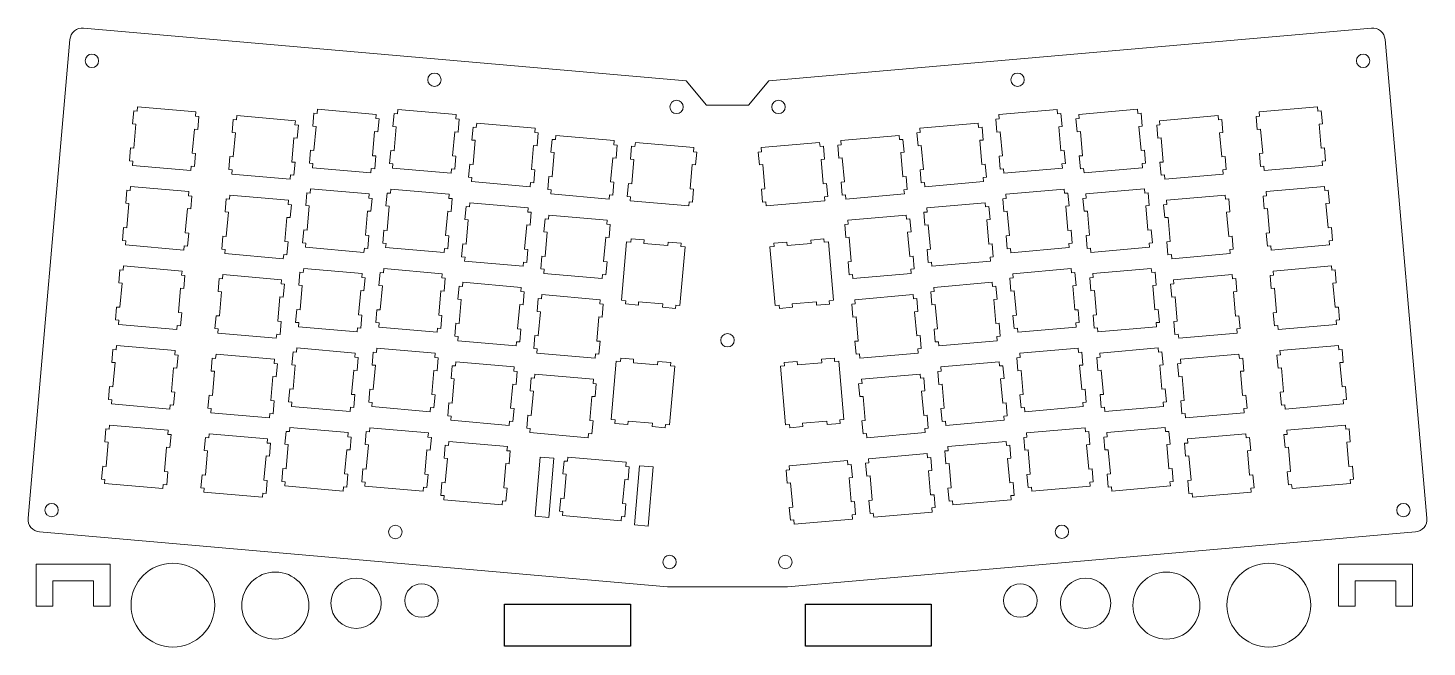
# Model space of a CAD drawing. Header units: inches. Extents: x 261 to 594, y -536 to -388.
import ezdxf

# ---------------------------------------------------------------- set-up
doc = ezdxf.new("R2010")
doc.units = ezdxf.units.IN
doc.header["$MEASUREMENT"] = 0

msp = doc.modelspace()

# ---------------------------------------------------------------- linework, layer by layer
at = {"color": 1, "lineweight": 0}
msp.add_lwpolyline([(437.38, -400.44), (581.12, -387.86, -0.414214), (584.37, -390.59), (594.36, -504.83, -0.414214), (591.64, -508.07), (441.78, -521.18), (413.2, -521.18), (263.35, -508.07, -0.414214), (260.62, -504.83), (270.62, -390.59, -0.414214), (273.86, -387.86), (417.6, -400.44), (422.49, -406.26), (432.49, -406.26)], format="xyb", close=True, dxfattribs=at)
for points in [[(286.73, -406.67), (300.68, -407.89), (300.59, -408.89), (301.39, -408.96), (301.12, -412.05), (300.32, -411.98), (299.81, -417.75), (300.61, -417.82), (300.34, -420.91), (299.54, -420.84), (299.46, -421.84), (285.51, -420.62), (285.6, -419.62), (284.8, -419.55), (285.07, -416.46), (285.87, -416.53), (286.37, -410.76), (285.58, -410.69), (285.85, -407.6), (286.64, -407.67)], [(568.25, -406.67), (554.31, -407.89), (554.4, -408.89), (553.6, -408.96), (553.87, -412.05), (554.67, -411.98), (555.17, -417.75), (554.37, -417.82), (554.64, -420.91), (555.44, -420.84), (555.53, -421.84), (569.47, -420.62), (569.39, -419.62), (570.19, -419.55), (569.91, -416.47), (569.12, -416.53), (568.61, -410.76), (569.41, -410.69), (569.14, -407.6), (568.34, -407.67)], [(310.45, -408.75), (324.4, -409.97), (324.31, -410.96), (325.11, -411.03), (324.84, -414.12), (324.04, -414.05), (323.54, -419.83), (324.33, -419.9), (324.06, -422.99), (323.27, -422.92), (323.18, -423.91), (309.23, -422.69), (309.32, -421.7), (308.52, -421.63), (308.79, -418.54), (309.59, -418.61), (310.1, -412.83), (309.3, -412.76), (309.57, -409.67), (310.37, -409.74)], [(329.71, -407.24), (343.65, -408.46), (343.57, -409.46), (344.36, -409.53), (344.09, -412.62), (343.3, -412.55), (342.79, -418.32), (343.59, -418.39), (343.32, -421.48), (342.52, -421.41), (342.43, -422.41), (328.49, -421.19), (328.57, -420.19), (327.78, -420.12), (328.05, -417.03), (328.84, -417.1), (329.35, -411.33), (328.55, -411.26), (328.82, -408.17), (329.62, -408.24)], [(348.82, -407.31), (362.77, -408.53), (362.68, -409.53), (363.48, -409.6), (363.21, -412.69), (362.41, -412.62), (361.91, -418.39), (362.7, -418.46), (362.43, -421.55), (361.64, -421.48), (361.55, -422.48), (347.6, -421.26), (347.69, -420.26), (346.89, -420.19), (347.16, -417.1), (347.96, -417.17), (348.47, -411.4), (347.67, -411.33), (347.94, -408.24), (348.74, -408.31)], [(506.16, -407.31), (492.21, -408.53), (492.3, -409.53), (491.51, -409.6), (491.78, -412.69), (492.57, -412.62), (493.08, -418.39), (492.28, -418.46), (492.55, -421.55), (493.35, -421.48), (493.44, -422.48), (507.38, -421.26), (507.29, -420.26), (508.09, -420.19), (507.82, -417.1), (507.02, -417.17), (506.52, -411.4), (507.32, -411.33), (507.05, -408.24), (506.25, -408.31)], [(525.28, -407.24), (511.33, -408.46), (511.42, -409.46), (510.62, -409.53), (510.89, -412.62), (511.69, -412.55), (512.19, -418.33), (511.4, -418.39), (511.67, -421.48), (512.46, -421.41), (512.55, -422.41), (526.5, -421.19), (526.41, -420.19), (527.21, -420.12), (526.94, -417.04), (526.14, -417.11), (525.64, -411.33), (526.43, -411.26), (526.16, -408.17), (525.37, -408.24)], [(544.53, -408.75), (530.59, -409.97), (530.67, -410.96), (529.88, -411.03), (530.15, -414.12), (530.94, -414.05), (531.45, -419.83), (530.65, -419.9), (530.92, -422.99), (531.72, -422.92), (531.81, -423.91), (545.75, -422.69), (545.67, -421.7), (546.46, -421.63), (546.19, -418.54), (545.4, -418.61), (544.89, -412.83), (545.69, -412.76), (545.42, -409.67), (544.62, -409.74)], [(367.66, -410.56), (381.61, -411.78), (381.52, -412.78), (382.32, -412.85), (382.05, -415.94), (381.25, -415.87), (380.75, -421.65), (381.54, -421.72), (381.27, -424.8), (380.48, -424.73), (380.39, -425.73), (366.44, -424.51), (366.53, -423.51), (365.73, -423.44), (366, -420.36), (366.8, -420.43), (367.3, -414.65), (366.51, -414.58), (366.78, -411.49), (367.57, -411.56)], [(386.53, -413.49), (400.48, -414.71), (400.39, -415.71), (401.18, -415.78), (400.91, -418.87), (400.12, -418.8), (399.61, -424.57), (400.41, -424.64), (400.14, -427.73), (399.34, -427.66), (399.26, -428.66), (385.31, -427.44), (385.4, -426.44), (384.6, -426.37), (384.87, -423.28), (385.67, -423.35), (386.17, -417.58), (385.37, -417.51), (385.64, -414.42), (386.44, -414.49)], [(468.46, -413.49), (454.51, -414.71), (454.6, -415.71), (453.8, -415.78), (454.07, -418.87), (454.87, -418.8), (455.37, -424.57), (454.58, -424.64), (454.85, -427.73), (455.64, -427.66), (455.73, -428.66), (469.68, -427.44), (469.59, -426.44), (470.39, -426.37), (470.12, -423.28), (469.32, -423.35), (468.81, -417.58), (469.61, -417.51), (469.34, -414.42), (468.54, -414.49)], [(487.32, -410.56), (473.38, -411.78), (473.46, -412.78), (472.67, -412.85), (472.94, -415.94), (473.73, -415.87), (474.24, -421.65), (473.44, -421.72), (473.71, -424.8), (474.51, -424.73), (474.6, -425.73), (488.54, -424.51), (488.46, -423.51), (489.25, -423.44), (488.98, -420.36), (488.19, -420.43), (487.68, -414.65), (488.48, -414.58), (488.21, -411.49), (487.41, -411.56)], [(405.51, -415.15), (419.45, -416.37), (419.37, -417.37), (420.16, -417.44), (419.89, -420.53), (419.1, -420.46), (418.59, -426.23), (419.39, -426.3), (419.12, -429.39), (418.32, -429.32), (418.23, -430.32), (404.29, -429.1), (404.37, -428.1), (403.58, -428.03), (403.85, -424.94), (404.64, -425.01), (405.15, -419.24), (404.35, -419.17), (404.62, -416.08), (405.42, -416.15)], [(449.48, -415.15), (435.53, -416.37), (435.62, -417.37), (434.82, -417.44), (435.09, -420.53), (435.89, -420.46), (436.4, -426.23), (435.6, -426.3), (435.87, -429.39), (436.67, -429.32), (436.75, -430.32), (450.7, -429.1), (450.61, -428.1), (451.41, -428.03), (451.14, -424.94), (450.34, -425.01), (449.84, -419.24), (450.63, -419.17), (450.36, -416.08), (449.57, -416.15)], [(285.07, -425.65), (299.02, -426.87), (298.93, -427.87), (299.73, -427.94), (299.46, -431.02), (298.66, -430.95), (298.15, -436.73), (298.95, -436.8), (298.68, -439.89), (297.88, -439.82), (297.8, -440.82), (283.85, -439.6), (283.94, -438.6), (283.14, -438.53), (283.41, -435.44), (284.21, -435.51), (284.71, -429.73), (283.92, -429.66), (284.19, -426.58), (284.98, -426.65)], [(328.05, -426.22), (341.99, -427.44), (341.91, -428.44), (342.7, -428.51), (342.43, -431.59), (341.64, -431.52), (341.13, -437.3), (341.93, -437.37), (341.66, -440.46), (340.86, -440.39), (340.77, -441.39), (326.83, -440.17), (326.91, -439.17), (326.12, -439.1), (326.39, -436.01), (327.18, -436.08), (327.69, -430.3), (326.89, -430.23), (327.16, -427.15), (327.96, -427.22)], [(347.16, -426.29), (361.11, -427.51), (361.02, -428.51), (361.82, -428.57), (361.55, -431.66), (360.75, -431.59), (360.25, -437.37), (361.04, -437.44), (360.77, -440.53), (359.98, -440.46), (359.89, -441.45), (345.94, -440.23), (346.03, -439.24), (345.23, -439.17), (345.5, -436.08), (346.3, -436.15), (346.81, -430.37), (346.01, -430.3), (346.28, -427.22), (347.08, -427.29)], [(507.82, -426.29), (493.88, -427.51), (493.96, -428.51), (493.17, -428.58), (493.44, -431.66), (494.23, -431.59), (494.74, -437.37), (493.94, -437.44), (494.21, -440.53), (495.01, -440.46), (495.1, -441.46), (509.04, -440.24), (508.95, -439.24), (509.75, -439.17), (509.48, -436.08), (508.68, -436.15), (508.18, -430.37), (508.98, -430.3), (508.71, -427.22), (507.91, -427.29)], [(526.94, -426.22), (512.99, -427.44), (513.08, -428.44), (512.28, -428.51), (512.55, -431.59), (513.35, -431.52), (513.85, -437.3), (513.06, -437.37), (513.33, -440.46), (514.13, -440.39), (514.21, -441.39), (528.16, -440.17), (528.07, -439.17), (528.87, -439.1), (528.6, -436.01), (527.8, -436.08), (527.3, -430.3), (528.09, -430.23), (527.82, -427.15), (527.03, -427.22)], [(569.91, -425.65), (555.97, -426.87), (556.06, -427.87), (555.26, -427.94), (555.53, -431.02), (556.33, -430.95), (556.83, -436.73), (556.03, -436.8), (556.31, -439.89), (557.1, -439.82), (557.19, -440.82), (571.13, -439.6), (571.05, -438.6), (571.85, -438.53), (571.58, -435.44), (570.78, -435.51), (570.27, -429.73), (571.07, -429.66), (570.8, -426.58), (570, -426.65)], [(308.79, -427.72), (322.74, -428.94), (322.65, -429.94), (323.45, -430.01), (323.18, -433.1), (322.38, -433.03), (321.88, -438.81), (322.67, -438.88), (322.4, -441.97), (321.61, -441.9), (321.52, -442.89), (307.57, -441.67), (307.66, -440.68), (306.86, -440.61), (307.13, -437.52), (307.93, -437.59), (308.43, -431.81), (307.64, -431.74), (307.91, -428.65), (308.7, -428.72)], [(366, -429.54), (379.95, -430.76), (379.86, -431.76), (380.66, -431.83), (380.39, -434.91), (379.59, -434.84), (379.09, -440.62), (379.88, -440.69), (379.61, -443.78), (378.82, -443.71), (378.73, -444.71), (364.78, -443.49), (364.87, -442.49), (364.07, -442.42), (364.34, -439.33), (365.14, -439.4), (365.64, -433.62), (364.85, -433.55), (365.12, -430.47), (365.91, -430.54)], [(488.98, -429.54), (475.04, -430.76), (475.12, -431.76), (474.33, -431.83), (474.6, -434.92), (475.39, -434.85), (475.9, -440.62), (475.1, -440.69), (475.37, -443.78), (476.17, -443.71), (476.26, -444.71), (490.2, -443.49), (490.12, -442.49), (490.91, -442.42), (490.64, -439.33), (489.85, -439.4), (489.34, -433.63), (490.14, -433.56), (489.87, -430.47), (489.07, -430.54)], [(546.19, -427.72), (532.25, -428.95), (532.33, -429.94), (531.54, -430.01), (531.81, -433.1), (532.6, -433.03), (533.11, -438.81), (532.31, -438.88), (532.58, -441.97), (533.38, -441.9), (533.47, -442.89), (547.41, -441.67), (547.33, -440.68), (548.12, -440.61), (547.85, -437.52), (547.06, -437.59), (546.55, -431.81), (547.35, -431.74), (547.08, -428.65), (546.28, -428.72)], [(384.87, -432.47), (398.81, -433.69), (398.73, -434.69), (399.52, -434.75), (399.25, -437.84), (398.46, -437.77), (397.95, -443.55), (398.75, -443.62), (398.48, -446.71), (397.68, -446.64), (397.59, -447.63), (383.65, -446.41), (383.74, -445.42), (382.94, -445.35), (383.21, -442.26), (384.01, -442.33), (384.51, -436.55), (383.71, -436.48), (383.98, -433.4), (384.78, -433.47)], [(470.12, -432.47), (456.17, -433.69), (456.26, -434.69), (455.46, -434.76), (455.73, -437.84), (456.53, -437.77), (457.03, -443.55), (456.24, -443.62), (456.51, -446.71), (457.3, -446.64), (457.39, -447.64), (471.34, -446.42), (471.25, -445.42), (472.05, -445.35), (471.78, -442.26), (470.98, -442.33), (470.47, -436.55), (471.27, -436.48), (471, -433.4), (470.2, -433.47)], [(417.38, -440.09), (416.16, -454.04), (415.16, -453.95), (415.09, -454.75), (412, -454.48), (412.07, -453.68), (406.3, -453.18), (406.23, -453.97), (403.14, -453.7), (403.21, -452.91), (402.21, -452.82), (403.43, -438.87), (404.43, -438.96), (404.5, -438.16), (407.59, -438.43), (407.52, -439.23), (413.29, -439.74), (413.36, -438.94), (416.45, -439.21), (416.38, -440.01)], [(452.77, -452.82), (451.55, -438.87), (450.56, -438.96), (450.49, -438.16), (447.4, -438.44), (447.47, -439.23), (441.69, -439.74), (441.62, -438.94), (438.53, -439.21), (438.6, -440.01), (437.61, -440.09), (438.83, -454.04), (439.82, -453.95), (439.89, -454.75), (442.98, -454.48), (442.91, -453.68), (448.69, -453.18), (448.76, -453.98), (451.85, -453.71), (451.78, -452.91)], [(283.41, -444.63), (297.36, -445.85), (297.27, -446.84), (298.07, -446.91), (297.8, -450), (297, -449.93), (296.49, -455.71), (297.29, -455.78), (297.02, -458.87), (296.22, -458.8), (296.14, -459.79), (282.19, -458.57), (282.28, -457.58), (281.48, -457.51), (281.75, -454.42), (282.55, -454.49), (283.05, -448.71), (282.26, -448.64), (282.53, -445.55), (283.32, -445.62)], [(307.13, -446.7), (321.08, -447.92), (320.99, -448.92), (321.79, -448.99), (321.52, -452.08), (320.72, -452.01), (320.22, -457.78), (321.01, -457.85), (320.74, -460.94), (319.95, -460.87), (319.86, -461.87), (305.91, -460.65), (306, -459.65), (305.2, -459.58), (305.47, -456.49), (306.27, -456.56), (306.77, -450.79), (305.98, -450.72), (306.25, -447.63), (307.04, -447.7)], [(326.39, -445.2), (340.33, -446.42), (340.25, -447.41), (341.04, -447.48), (340.77, -450.57), (339.98, -450.5), (339.47, -456.28), (340.27, -456.35), (340, -459.44), (339.2, -459.37), (339.11, -460.36), (325.17, -459.14), (325.25, -458.15), (324.46, -458.08), (324.73, -454.99), (325.52, -455.06), (326.03, -449.28), (325.23, -449.21), (325.5, -446.12), (326.3, -446.19)], [(345.5, -445.27), (359.45, -446.49), (359.36, -447.48), (360.16, -447.55), (359.89, -450.64), (359.09, -450.57), (358.59, -456.35), (359.38, -456.42), (359.11, -459.51), (358.32, -459.44), (358.23, -460.43), (344.28, -459.21), (344.37, -458.22), (343.57, -458.15), (343.84, -455.06), (344.64, -455.13), (345.15, -449.35), (344.35, -449.28), (344.62, -446.19), (345.42, -446.26)], [(509.48, -445.27), (495.54, -446.49), (495.62, -447.48), (494.83, -447.55), (495.1, -450.64), (495.89, -450.57), (496.4, -456.35), (495.6, -456.42), (495.87, -459.51), (496.67, -459.44), (496.76, -460.43), (510.7, -459.21), (510.62, -458.22), (511.41, -458.15), (511.14, -455.06), (510.34, -455.13), (509.84, -449.35), (510.64, -449.28), (510.37, -446.19), (509.57, -446.26)], [(528.6, -445.2), (514.65, -446.42), (514.74, -447.41), (513.94, -447.48), (514.21, -450.57), (515.01, -450.5), (515.52, -456.28), (514.72, -456.35), (514.99, -459.44), (515.79, -459.37), (515.87, -460.36), (529.82, -459.14), (529.73, -458.15), (530.53, -458.08), (530.26, -454.99), (529.46, -455.06), (528.96, -449.28), (529.75, -449.21), (529.48, -446.12), (528.69, -446.19)], [(547.85, -446.7), (533.91, -447.92), (533.99, -448.92), (533.2, -448.99), (533.47, -452.08), (534.26, -452.01), (534.77, -457.79), (533.97, -457.85), (534.24, -460.94), (535.04, -460.87), (535.13, -461.87), (549.07, -460.65), (548.99, -459.65), (549.78, -459.58), (549.51, -456.5), (548.72, -456.57), (548.21, -450.79), (549.01, -450.72), (548.74, -447.63), (547.94, -447.7)], [(571.58, -444.63), (557.63, -445.85), (557.72, -446.84), (556.92, -446.91), (557.19, -450), (557.99, -449.93), (558.49, -455.71), (557.7, -455.78), (557.97, -458.87), (558.76, -458.8), (558.85, -459.79), (572.8, -458.57), (572.71, -457.58), (573.51, -457.51), (573.24, -454.42), (572.44, -454.49), (571.93, -448.71), (572.73, -448.64), (572.46, -445.55), (571.66, -445.62)], [(364.34, -448.52), (378.29, -449.74), (378.2, -450.73), (379, -450.8), (378.73, -453.89), (377.93, -453.82), (377.43, -459.6), (378.22, -459.67), (377.95, -462.76), (377.15, -462.69), (377.07, -463.68), (363.12, -462.46), (363.21, -461.47), (362.41, -461.4), (362.68, -458.31), (363.48, -458.38), (363.98, -452.6), (363.19, -452.53), (363.46, -449.44), (364.25, -449.51)], [(490.64, -448.52), (476.7, -449.74), (476.78, -450.74), (475.99, -450.8), (476.26, -453.89), (477.05, -453.82), (477.56, -459.6), (476.76, -459.67), (477.03, -462.76), (477.83, -462.69), (477.92, -463.68), (491.86, -462.46), (491.78, -461.47), (492.57, -461.4), (492.3, -458.31), (491.51, -458.38), (491, -452.6), (491.8, -452.53), (491.53, -449.45), (490.73, -449.52)], [(383.21, -451.45), (397.15, -452.67), (397.07, -453.66), (397.86, -453.73), (397.59, -456.82), (396.8, -456.75), (396.29, -462.53), (397.09, -462.6), (396.82, -465.69), (396.02, -465.62), (395.93, -466.61), (381.99, -465.39), (382.07, -464.4), (381.28, -464.33), (381.55, -461.24), (382.35, -461.31), (382.85, -455.53), (382.05, -455.46), (382.32, -452.37), (383.12, -452.44)], [(471.78, -451.45), (457.83, -452.67), (457.92, -453.66), (457.12, -453.73), (457.39, -456.82), (458.19, -456.75), (458.69, -462.53), (457.9, -462.6), (458.17, -465.69), (458.96, -465.62), (459.05, -466.61), (473, -465.39), (472.91, -464.4), (473.71, -464.33), (473.44, -461.24), (472.64, -461.31), (472.13, -455.53), (472.93, -455.46), (472.66, -452.37), (471.86, -452.44)], [(281.75, -463.6), (295.7, -464.82), (295.61, -465.82), (296.41, -465.89), (296.14, -468.98), (295.34, -468.91), (294.83, -474.69), (295.63, -474.76), (295.36, -477.85), (294.56, -477.78), (294.48, -478.77), (280.53, -477.55), (280.62, -476.56), (279.82, -476.49), (280.09, -473.4), (280.89, -473.47), (281.39, -467.69), (280.59, -467.62), (280.87, -464.53), (281.66, -464.6)], [(573.24, -463.6), (559.29, -464.82), (559.38, -465.82), (558.58, -465.89), (558.85, -468.98), (559.65, -468.91), (560.15, -474.69), (559.36, -474.76), (559.63, -477.85), (560.42, -477.78), (560.51, -478.77), (574.46, -477.55), (574.37, -476.56), (575.17, -476.49), (574.9, -473.4), (574.1, -473.47), (573.59, -467.69), (574.39, -467.62), (574.12, -464.53), (573.32, -464.6)], [(305.47, -465.68), (319.42, -466.9), (319.33, -467.9), (320.13, -467.97), (319.86, -471.05), (319.06, -470.98), (318.56, -476.76), (319.35, -476.83), (319.08, -479.92), (318.29, -479.85), (318.2, -480.85), (304.25, -479.63), (304.34, -478.63), (303.54, -478.56), (303.81, -475.47), (304.61, -475.54), (305.11, -469.76), (304.32, -469.69), (304.59, -466.61), (305.38, -466.68)], [(324.73, -464.17), (338.67, -465.39), (338.59, -466.39), (339.38, -466.46), (339.11, -469.55), (338.32, -469.48), (337.81, -475.26), (338.61, -475.33), (338.34, -478.42), (337.54, -478.35), (337.45, -479.34), (323.51, -478.12), (323.59, -477.13), (322.8, -477.06), (323.07, -473.97), (323.86, -474.04), (324.37, -468.26), (323.57, -468.19), (323.84, -465.1), (324.64, -465.17)], [(343.84, -464.24), (357.79, -465.46), (357.7, -466.46), (358.5, -466.53), (358.23, -469.62), (357.43, -469.55), (356.93, -475.33), (357.72, -475.4), (357.45, -478.48), (356.66, -478.41), (356.57, -479.41), (342.62, -478.19), (342.71, -477.19), (341.91, -477.12), (342.18, -474.04), (342.98, -474.11), (343.49, -468.33), (342.69, -468.26), (342.96, -465.17), (343.76, -465.24)], [(414.89, -468.56), (413.67, -482.51), (412.67, -482.42), (412.6, -483.22), (409.51, -482.95), (409.58, -482.15), (403.81, -481.64), (403.74, -482.44), (400.65, -482.17), (400.72, -481.37), (399.72, -481.29), (400.94, -467.34), (401.94, -467.43), (402.01, -466.63), (405.1, -466.9), (405.03, -467.7), (410.8, -468.2), (410.87, -467.4), (413.96, -467.67), (413.89, -468.47)], [(455.26, -481.29), (454.04, -467.34), (453.05, -467.43), (452.98, -466.63), (449.89, -466.9), (449.96, -467.7), (444.18, -468.2), (444.11, -467.41), (441.02, -467.68), (441.09, -468.47), (440.1, -468.56), (441.32, -482.51), (442.31, -482.42), (442.38, -483.22), (445.47, -482.95), (445.4, -482.15), (451.18, -481.64), (451.25, -482.44), (454.34, -482.17), (454.27, -481.37)], [(511.14, -464.24), (497.2, -465.46), (497.28, -466.46), (496.49, -466.53), (496.76, -469.62), (497.55, -469.55), (498.06, -475.33), (497.26, -475.4), (497.53, -478.48), (498.33, -478.42), (498.42, -479.41), (512.36, -478.19), (512.28, -477.2), (513.07, -477.13), (512.8, -474.04), (512.01, -474.11), (511.5, -468.33), (512.3, -468.26), (512.03, -465.17), (511.23, -465.24)], [(530.26, -464.17), (516.31, -465.39), (516.4, -466.39), (515.6, -466.46), (515.87, -469.55), (516.67, -469.48), (517.18, -475.26), (516.38, -475.33), (516.65, -478.42), (517.45, -478.35), (517.53, -479.34), (531.48, -478.12), (531.39, -477.13), (532.19, -477.06), (531.92, -473.97), (531.12, -474.04), (530.62, -468.26), (531.41, -468.19), (531.14, -465.1), (530.35, -465.17)], [(549.51, -465.68), (535.57, -466.9), (535.65, -467.9), (534.86, -467.97), (535.13, -471.05), (535.92, -470.98), (536.43, -476.76), (535.63, -476.83), (535.9, -479.92), (536.7, -479.85), (536.79, -480.85), (550.73, -479.63), (550.65, -478.63), (551.44, -478.56), (551.17, -475.47), (550.38, -475.54), (549.87, -469.76), (550.67, -469.7), (550.4, -466.61), (549.6, -466.68)], [(362.68, -467.49), (376.63, -468.72), (376.54, -469.71), (377.34, -469.78), (377.07, -472.87), (376.27, -472.8), (375.76, -478.58), (376.56, -478.65), (376.29, -481.74), (375.49, -481.67), (375.41, -482.66), (361.46, -481.44), (361.55, -480.45), (360.75, -480.38), (361.02, -477.29), (361.82, -477.36), (362.32, -471.58), (361.53, -471.51), (361.8, -468.42), (362.59, -468.49)], [(381.55, -470.42), (395.49, -471.64), (395.41, -472.64), (396.2, -472.71), (395.93, -475.8), (395.14, -475.73), (394.63, -481.51), (395.43, -481.58), (395.16, -484.66), (394.36, -484.59), (394.27, -485.59), (380.33, -484.37), (380.41, -483.37), (379.62, -483.3), (379.89, -480.22), (380.68, -480.29), (381.19, -474.51), (380.39, -474.44), (380.66, -471.35), (381.46, -471.42)], [(473.44, -470.42), (459.49, -471.64), (459.58, -472.64), (458.78, -472.71), (459.05, -475.8), (459.85, -475.73), (460.35, -481.51), (459.56, -481.58), (459.83, -484.66), (460.62, -484.6), (460.71, -485.59), (474.66, -484.37), (474.57, -483.38), (475.37, -483.31), (475.1, -480.22), (474.3, -480.29), (473.79, -474.51), (474.59, -474.44), (474.32, -471.35), (473.52, -471.42)], [(492.3, -467.5), (478.36, -468.72), (478.44, -469.71), (477.65, -469.78), (477.92, -472.87), (478.71, -472.8), (479.22, -478.58), (478.42, -478.65), (478.69, -481.74), (479.49, -481.67), (479.58, -482.66), (493.52, -481.44), (493.44, -480.45), (494.23, -480.38), (493.96, -477.29), (493.17, -477.36), (492.66, -471.58), (493.46, -471.51), (493.19, -468.42), (492.39, -468.49)], [(280.09, -482.58), (294.04, -483.8), (293.95, -484.8), (294.75, -484.87), (294.47, -487.96), (293.68, -487.89), (293.17, -493.66), (293.97, -493.73), (293.7, -496.82), (292.9, -496.75), (292.82, -497.75), (278.87, -496.53), (278.96, -495.53), (278.16, -495.46), (278.43, -492.37), (279.23, -492.44), (279.73, -486.67), (278.93, -486.6), (279.2, -483.51), (280, -483.58)], [(323.07, -483.15), (337.01, -484.37), (336.93, -485.37), (337.72, -485.44), (337.45, -488.53), (336.65, -488.46), (336.15, -494.23), (336.95, -494.3), (336.68, -497.39), (335.88, -497.32), (335.79, -498.32), (321.85, -497.1), (321.93, -496.1), (321.14, -496.03), (321.41, -492.94), (322.2, -493.01), (322.71, -487.24), (321.91, -487.17), (322.18, -484.08), (322.98, -484.15)], [(342.18, -483.22), (356.13, -484.44), (356.04, -485.44), (356.84, -485.51), (356.57, -488.6), (355.77, -488.53), (355.27, -494.3), (356.06, -494.37), (355.79, -497.46), (355, -497.39), (354.91, -498.39), (340.96, -497.17), (341.05, -496.17), (340.25, -496.1), (340.52, -493.01), (341.32, -493.08), (341.83, -487.31), (341.03, -487.24), (341.3, -484.15), (342.1, -484.22)], [(512.8, -483.22), (498.86, -484.44), (498.94, -485.44), (498.15, -485.51), (498.42, -488.6), (499.21, -488.53), (499.72, -494.3), (498.92, -494.37), (499.19, -497.46), (499.99, -497.39), (500.08, -498.39), (514.02, -497.17), (513.94, -496.17), (514.73, -496.1), (514.46, -493.01), (513.67, -493.08), (513.16, -487.31), (513.96, -487.24), (513.69, -484.15), (512.89, -484.22)], [(531.92, -483.15), (517.97, -484.37), (518.06, -485.37), (517.26, -485.44), (517.53, -488.53), (518.33, -488.46), (518.84, -494.24), (518.04, -494.3), (518.31, -497.39), (519.11, -497.32), (519.19, -498.32), (533.14, -497.1), (533.05, -496.1), (533.85, -496.03), (533.58, -492.95), (532.78, -493.02), (532.28, -487.24), (533.07, -487.17), (532.8, -484.08), (532.01, -484.15)], [(574.9, -482.58), (560.95, -483.8), (561.04, -484.8), (560.24, -484.87), (560.51, -487.96), (561.31, -487.89), (561.81, -493.66), (561.02, -493.73), (561.29, -496.82), (562.08, -496.75), (562.17, -497.75), (576.12, -496.53), (576.03, -495.53), (576.83, -495.46), (576.56, -492.37), (575.76, -492.44), (575.25, -486.67), (576.05, -486.6), (575.78, -483.51), (574.98, -483.58)], [(303.81, -484.66), (317.76, -485.88), (317.67, -486.87), (318.47, -486.94), (318.2, -490.03), (317.4, -489.96), (316.9, -495.74), (317.69, -495.81), (317.42, -498.9), (316.62, -498.83), (316.54, -499.82), (302.59, -498.6), (302.68, -497.61), (301.88, -497.54), (302.15, -494.45), (302.95, -494.52), (303.45, -488.74), (302.66, -488.67), (302.93, -485.58), (303.72, -485.65)], [(361.02, -486.47), (374.97, -487.69), (374.88, -488.69), (375.68, -488.76), (375.41, -491.85), (374.61, -491.78), (374.1, -497.56), (374.9, -497.62), (374.63, -500.71), (373.83, -500.64), (373.75, -501.64), (359.8, -500.42), (359.89, -499.42), (359.09, -499.35), (359.36, -496.27), (360.16, -496.34), (360.66, -490.56), (359.87, -490.49), (360.14, -487.4), (360.93, -487.47)], [(493.96, -486.47), (480.02, -487.69), (480.11, -488.69), (479.31, -488.76), (479.58, -491.85), (480.38, -491.78), (480.88, -497.56), (480.08, -497.63), (480.35, -500.71), (481.15, -500.64), (481.24, -501.64), (495.18, -500.42), (495.1, -499.42), (495.9, -499.35), (495.62, -496.27), (494.83, -496.34), (494.32, -490.56), (495.12, -490.49), (494.85, -487.4), (494.05, -487.47)], [(551.17, -484.66), (537.23, -485.88), (537.31, -486.87), (536.52, -486.94), (536.79, -490.03), (537.58, -489.96), (538.09, -495.74), (537.29, -495.81), (537.56, -498.9), (538.36, -498.83), (538.45, -499.82), (552.39, -498.6), (552.31, -497.61), (553.1, -497.54), (552.83, -494.45), (552.04, -494.52), (551.53, -488.74), (552.33, -488.67), (552.06, -485.58), (551.26, -485.65)], [(389.38, -490.23), (403.32, -491.45), (403.24, -492.45), (404.03, -492.52), (403.76, -495.61), (402.97, -495.54), (402.46, -501.31), (403.26, -501.38), (402.99, -504.47), (402.19, -504.4), (402.1, -505.4), (388.16, -504.18), (388.24, -503.18), (387.45, -503.11), (387.72, -500.02), (388.51, -500.09), (389.02, -494.32), (388.22, -494.25), (388.49, -491.16), (389.29, -491.23)], [(475.1, -489.4), (461.15, -490.62), (461.24, -491.62), (460.44, -491.69), (460.71, -494.78), (461.51, -494.71), (462.01, -500.48), (461.22, -500.55), (461.49, -503.64), (462.28, -503.57), (462.37, -504.57), (476.32, -503.35), (476.23, -502.35), (477.03, -502.28), (476.76, -499.19), (475.96, -499.26), (475.46, -493.49), (476.25, -493.42), (475.98, -490.33), (475.19, -490.4)], [(456.12, -491.06), (442.17, -492.28), (442.26, -493.28), (441.46, -493.35), (441.73, -496.44), (442.53, -496.37), (443.04, -502.14), (442.24, -502.21), (442.51, -505.3), (443.31, -505.23), (443.39, -506.23), (457.34, -505.01), (457.25, -504.01), (458.05, -503.94), (457.78, -500.85), (456.98, -500.92), (456.48, -495.15), (457.28, -495.08), (457.01, -491.99), (456.21, -492.06)], [(276.24, -519.75), (276.24, -525.75), (280.24, -525.75), (280.24, -515.75), (262.58, -515.75), (262.58, -525.75), (266.58, -525.75), (266.58, -519.75)], [(586.93, -519.75), (586.93, -525.75), (590.93, -525.75), (590.93, -515.75), (573.26, -515.75), (573.26, -525.75), (577.26, -525.75), (577.26, -519.75)]]:
    msp.add_lwpolyline(points, close=True, dxfattribs=at)
for points in [[(382.81, -490.21), (386.08, -490.5), (384.85, -504.64), (381.57, -504.35), (382.81, -490.21)], [(406.52, -492.29), (409.79, -492.57), (408.56, -506.71), (405.28, -506.42), (406.52, -492.29)]]:
    msp.add_lwpolyline(points, dxfattribs=at)
at = {"color": 1}
for points in [[(404.32, -535.3), (374.32, -535.3), (374.32, -525.3), (404.32, -525.3), (404.32, -535.3)], [(476.08, -535.3), (446.08, -535.3), (446.08, -525.3), (476.08, -525.3), (476.08, -535.3)]]:
    msp.add_lwpolyline(points, dxfattribs=at)
at = {"color": 1, "lineweight": 0}
for centre, radius in [((275.87, -395.69), 1.6), ((579.12, -395.69), 1.6), ((357.59, -400.2), 1.6), ((496.69, -400.2), 1.6), ((415.33, -406.69), 1.6), ((439.66, -406.69), 1.6), ((427.49, -462.35), 1.6), ((266.25, -502.87), 1.6), ((588.74, -502.87), 1.6), ((348.25, -508.09), 1.6), ((507.27, -508.05), 1.6), ((413.67, -515.25), 1.6), ((441.29, -515.25), 1.6), ((295.19, -525.53), 10), ((556.64, -525.53), 10), ((319.62, -525.64), 8), ((338.9, -525.09), 6), ((354.5, -524.45), 4), ((497.33, -524.45), 4), ((512.93, -525.09), 6), ((532.2, -525.64), 8)]:
    msp.add_circle(centre, radius, dxfattribs=at)

doc.saveas('drawing.dxf')
